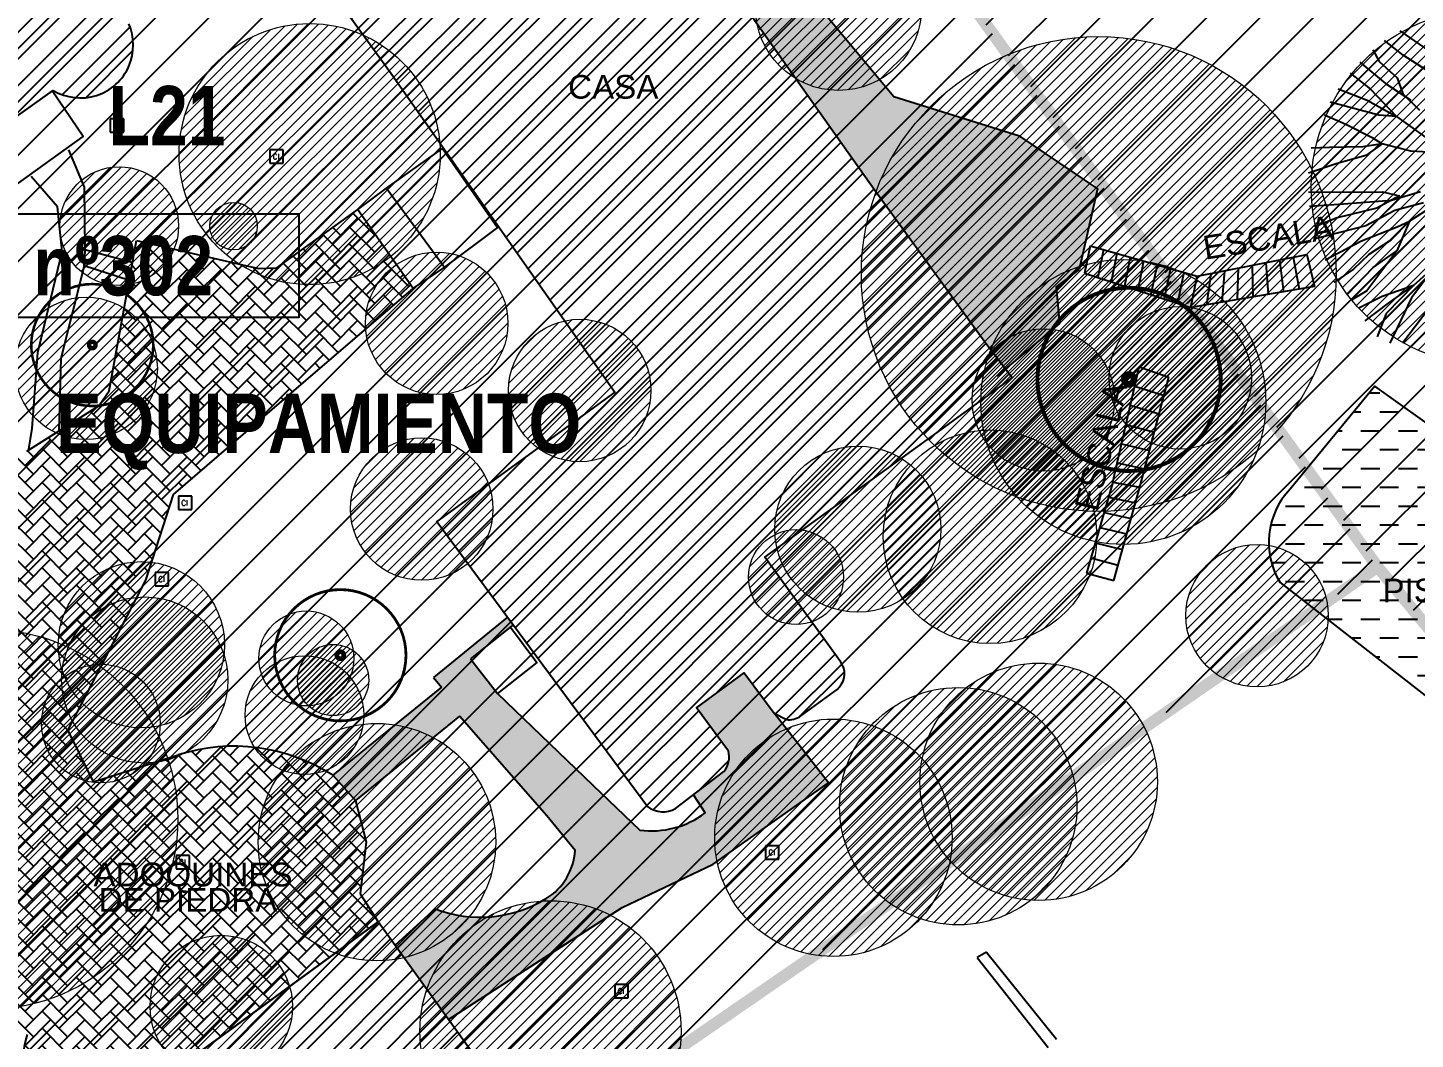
# Model space of a CAD drawing. Extents: x 352140 to 354978, y 6304672 to 6307963.
# Drawn here: x 352300.6 to 352359, y 6305903.8 to 6305946.4 of the extents above; entities that cross this region are included whole.
import ezdxf

# ---------------------------------------------------------------- set-up
doc = ezdxf.new("R2010")
doc.units = 0
doc.linetypes.add('CONTINUOS', pattern=[0])
doc.linetypes.add('DASHDOT', pattern=[1, 0.5, -0.25, 0, -0.25])
doc.layers.get('0').update_dxf_attribs({"linetype": 'CONTINUOUS'})
for name, color, linetype in [('02_Geo ext_Acotamiento', 7, 'CONTINUOUS'), ('03_Pav ext_HCV', 34, 'CONTINUOUS'), ('03_Pav ext_Vereda HC', 42, 'CONTINUOUS'), ('03_S2_Pav ext_Borde vereda', 7, 'CONTINUOUS'), ('1-ADODRETO', 8, 'CONTINUOUS'), ('1-CASA', 2, 'CONTINUOUS'), ('1-ESCALA', 252, 'CONTINUOUS'), ('1-MURO', 7, 'CONTINUOUS'), ('1-PISCINA', 252, 'CONTINUOUS'), ('1-RADIER', 251, 'CONTINUOUS'), ('1-TEXTOS', 7, 'CONTINUOUS'), ('2-ACHURADO EDIFICACION', 252, 'CONTINUOUS'), ('2-ACHURADO RADIER', 9, 'CONTINUOUS'), ('Paisajismo', 253, 'CONTINUOUS'), ('Z-CR', 253, 'CONTINUOUS')]:
    doc.layers.add(name, color=color, linetype=linetype)
doc.layers.add('0_ASD_LINEA OFICIAL', color=253, linetype='DASHDOT', lineweight=20)
doc.layers.add('0_ASD_TOPOGRAFIA_ELEMENTOS', color=7, linetype='CONTINUOS', lineweight=5, true_color=0xbdbdbd)
doc.styles.add('A', font='arial.ttf', dxfattribs={"height": 2})
doc.styles.add('NEW TURNER_TITULOS', font='techb___.ttf')
doc.styles.add('ROMANS', font='romans.shx', dxfattribs={"width": 0.75})
doc.dimstyles.new('Principal', dxfattribs={"dimscale": 0, "dimtxt": 2, "dimasz": 2, "dimexe": 1, "dimexo": 1, "dimtad": 1, "dimrnd": 0.05, "dimzin": 1, "dimtxsty": 'ROMANS', "dimcen": 2.5, "dimclrt": 2, "dimaunit": 2, "dimadec": 0, "dimazin": 0, "dimtfac": 1, "dimtmove": 0, "dimatfit": 3, "dimfxl": 1, "dimfxlon": 1, "dimarcsym": 0})
pattern_1 = [(45, (0, 0), (-0.561266007566822, 0.5612660075668221), [])]
pattern_2 = [(0, (0, 0), (0.15875, 0.3175), [0, -0.3175])]

# ---------------------------------------------------------------- blocks, each defined once
blk = doc.blocks.new('CR')
at = {"layer": 'Z-CR', "color": 9, "true_color": 0xbdbdbd}
for p, q in [((-1.125, 1.125), (-1.125, -1.125)), ((1.125, 1.125), (-1.125, 1.125)), ((1.125, -1.125), (1.125, 1.125)), ((-1.125, -1.125), (1.125, -1.125))]:
    blk.add_line(p, q, dxfattribs=at)
at = {"layer": 'Z-CR', "color": 9, "true_color": 0xbdbdbd, "style": 'ROMANS'}
blk.add_text('CI', height=0.9, dxfattribs=at).set_placement((-0.6514367137569934, -0.4521266222000122))
blk = doc.blocks.new('*D1275')
at = {"layer": '02_Geo ext_Acotamiento', "color": 0, "lineweight": -2, "transparency": 16777216}
blk.add_line((352265.4146312114, 6305940.601474353), (352259.5027200941, 6305939.299539646), dxfattribs=at)
at = {"layer": '02_Geo ext_Acotamiento', "color": 0, "transparency": 16777216}
blk.add_solid([(352259.466875284, 6305939.462306128), (352259.5385649044, 6305939.136773165), (352258.5261212075, 6305939.084470786)], dxfattribs=at)
at = {"layer": '02_Geo ext_Acotamiento', "color": 2, "transparency": 16777216, "insert": (352262.7517488985, 6305940.944537443), "char_height": 1, "attachment_point": 5, "rotation": 12.419567213945234, "style": 'ROMANS'}
blk.add_mtext('R137,50', dxfattribs=at)
blk = doc.blocks.new('A$C27410629')
at = {"true_color": 0x136734, "transparency": 33554559}
h = blk.add_hatch(dxfattribs=at)
h.set_pattern_fill('ANSI31', color=116, scale=0.5)
h.set_pattern_definition([(45, (-8759.562515186517, -519.1035735587502), (-1.122532015133644, 1.122532015133644), [])])
h.paths.add_polyline_path([(137.5068959888558, 1252.464406617455, 0.1176268807227723), (109.8147584422568, 1254.193915082657, 0.06692451075002814), (94.44469839795602, 1249.334472017372, 0.3153492887079504), (64.30173641118381, 1196.270282113329, 0.02268268711599586), (65.7292635223912, 1185.310127003227), (112.3603922077091, 1218.953454515778), (153.4782689701005, 1161.962272479494), (172.1053089193083, 1139.480769404351), (187.9579650288579, 1141.807885415954), (193.565073162812, 1120.465553675225), (224.197974734232, 1050.129297271156), (250.6203797236194, 989.4787086543838), (268.1526288855184, 972.7353945672494, 7.254700715645028e-06), (291.4898137452492, 983.2987389690225), (238.1945199318034, 1105.633967029937), (205.2934048173047, 1181.112163638985), (177.0531538182076, 1197.651557407602)])
at = {"true_color": 0xf8d731, "transparency": 33554559}
h = blk.add_hatch(dxfattribs=at)
h.set_pattern_fill('ANSI31', color=40, scale=0.5)
h.set_pattern_definition([(45, (-8562.389606185756, -452.7772535526492), (-1.122532015133644, 1.122532015133644), [])])
h.paths.add_polyline_path([(112.3603922079938, 1218.953454516186), (65.72926352267586, 1185.310127003635, 0.04113116297929446), (70.93430501728926, 1165.446933868518, 0.01403462391349817), (80.53034666708209, 1140.452970316796), (85.58360470618118, 1125.976145258928), (117.4026874122528, 1137.08554251631), (153.4782689703861, 1161.962272479902)], flags=17)
blk.add_lwpolyline([(95.58385853206119, 1176.832734211746), (108.0412517107338, 1176.832734211746), (108.0412517107338, 1172.472428230731), (95.58385853206119, 1172.472428230731)], close=True)
at = {"layer": '0_ASD_LINEA OFICIAL', "ltscale": 8, "const_width": 0.5}
blk.add_lwpolyline([(250.6203797236194, 989.4787086543838), (268.1526288854875, 972.7353945673531, 7.254700715664111e-06), (291.4898137452146, 983.2987389692971), (291.4898137452146, 983.2987389692971), (238.1945199318034, 1105.633967029937), (205.2934048173047, 1181.112163638985), (177.0531538182076, 1197.651557407602), (137.6146324061954, 1252.315079214)], format="xyb", dxfattribs=at)
for points in [[(85.58360530758229, 1125.976145468789), (117.4026874119463, 1137.085542516089), (153.4782689700787, 1161.962272479681), (153.4782689700787, 1161.962272479681), (112.3603922076873, 1218.953454515965), (65.72926351752159, 1185.310126999917)], [(65.72926352235241, 1185.310127003199), (112.3603922077091, 1218.953454515778), (153.4782689701005, 1161.962272479494), (172.1053089193083, 1139.480769404351), (187.9579650288579, 1141.807885415954), (193.565073162812, 1120.465553675225), (224.197974734232, 1050.129297271156), (250.6203797236194, 989.4787086543838)], [(160.9876143796937, 1025.359743172903), (224.1959328140074, 1050.133984341224), (193.565073162812, 1120.465553675225), (187.9579650288579, 1141.807885415954), (172.1053089193083, 1139.480769404351), (153.4782689701005, 1161.962272479494), (117.4026874119681, 1137.085542515902), (85.5836153089768, 1125.976116823203)]]:
    blk.add_lwpolyline(points, dxfattribs=at)
at = {"char_height": 2.5, "attachment_point": 1, "style": 'NEW TURNER_TITULOS'}
for s, insert in [('L21', (100.0301896397091, 1182.221027935531, 341.25)), ('nº302', (96.86265564344694, 1175.902015656962)), ('\\pxqc;EQUIPAMIENTO', (98.39256381112682, 1169.258687505584))]:
    blk.add_mtext_dynamic_manual_height_columns(s, width=20.98523473371461, gutter_width=12.5, heights=[0], dxfattribs=dict(at, insert=insert))
blk = doc.blocks.new('1.0 - LO RECABARREN LOTEO PARQUE - VEGETACION EXISTENTE ETAPA MUNICIPAL__2024')
at = {"layer": 'Paisajismo'}
for p, q in [((352358.3849153377, 6305946.254400167), (352359.5953278099, 6305945.41457629)), ((352358.517451236, 6305945.22765171), (352357.7379249872, 6305945.843243498)), ((352357.2384966622, 6305945.457063552), (352357.5119990839, 6305944.971683378)), ((352357.5119990839, 6305944.971683378), (352358.271061102, 6305944.28223066)), ((352359.702548625, 6305944.478951952), (352358.517451236, 6305945.22765171)), ((352356.286397368, 6305944.470819449), (352357.1459178987, 6305943.800898814)), ((352356.6949092076, 6305944.935216949), (352357.7682828737, 6305944.043361428)), ((352355.7807041412, 6305943.814352248), (352356.9986755661, 6305943.341794288)), ((352357.1459178987, 6305943.800898814), (352358.2401153237, 6305942.643233828)), ((352357.7682828737, 6305944.043361428), (352358.8450828062, 6305943.333022055)), ((352358.271061102, 6305944.28223066), (352358.4995103824, 6305943.602796402)), ((352357.4886300604, 6305942.704941045), (352355.4476467479, 6305943.255982106)), ((352356.9986755661, 6305943.341794288), (352358.2401153237, 6305942.643233828)), ((352358.4995103824, 6305943.602796402), (352359.2103317744, 6305942.914250483)), ((352355.1993142341, 6305942.711849149), (352356.1006459089, 6305942.331668825)), ((352358.2401153237, 6305942.643233828), (352357.4886300604, 6305942.704941045)), ((352358.2401153237, 6305942.643233828), (352359.7637058822, 6305941.553560415)), ((352356.1006459089, 6305942.331668825), (352357.2165152336, 6305941.765856991)), ((352357.639417926, 6305941.497222518), (352356.816642507, 6305941.368089659)), ((352357.639417926, 6305941.497222518), (352356.947829452, 6305941.008289033)), ((352357.2165152336, 6305941.765856991), (352357.639417926, 6305941.497222518)), ((352358.8399040052, 6305941.185216961), (352357.639417926, 6305941.497222518)), ((352355.4168340733, 6305941.346294117), (352354.644119553, 6305941.312662482)), ((352356.816642507, 6305941.368089659), (352355.4168340733, 6305941.346294117)), ((352356.947829452, 6305941.008289033), (352355.7421688952, 6305940.667891342)), ((352360.4308431866, 6305941.106957361), (352358.8399040052, 6305941.185216961)), ((352355.7421688952, 6305940.667891342), (352354.5351374431, 6305940.254886262)), ((352354.5388252611, 6305939.460260662), (352357.6455898493, 6305939.469833345)), ((352355.9993295547, 6305938.972368795), (352358.0289623113, 6305939.126940291)), ((352358.369396956, 6305939.310902663), (352357.4146016516, 6305938.784186227)), ((352357.6455898493, 6305939.469833345), (352358.369396956, 6305939.310902663)), ((352358.0289623113, 6305939.126940291), (352359.2421908323, 6305939.489819098)), ((352354.5762154802, 6305938.873918337), (352355.9993295547, 6305938.972368795)), ((352357.4146016516, 6305938.784186227), (352355.7353138253, 6305938.380098458)), ((352358.165481326, 6305938.690355804), (352356.9467918345, 6305938.038244861)), ((352359.3777996345, 6305939.005026575), (352358.165481326, 6305938.690355804)), ((352359.7609713409, 6305938.853124314), (352358.784383632, 6305938.244663469)), ((352355.7353138253, 6305938.380098458), (352354.7832593589, 6305937.998595476)), ((352356.9467918345, 6305938.038244861), (352354.8134022101, 6305937.499850725)), ((352356.7709880419, 6305937.416321463), (352358.2720658718, 6305938.00535618)), ((352358.784383632, 6305938.244663469), (352357.9971063969, 6305937.439739443)), ((352358.784383632, 6305938.244663469), (352358.2528735602, 6305936.988864115)), ((352358.2720658718, 6305938.00535618), (352358.784383632, 6305938.244663469)), ((352355.2294699631, 6305936.610153819), (352356.7709880419, 6305937.416321463)), ((352357.9971063969, 6305937.439739443), (352357.0687536857, 6305936.830367873)), ((352357.0687536857, 6305936.830367873), (352356.4298276188, 6305936.215531666)), ((352358.2528735602, 6305936.988864115), (352356.9855250202, 6305935.305929996)), ((352357.2583243615, 6305936.281317427), (352358.2528735602, 6305936.988864115)), ((352356.4298276188, 6305936.215531666), (352355.5988606682, 6305935.652546584)), ((352356.18358008, 6305935.175806925), (352357.2583243615, 6305936.281317427)), ((352359.9075037318, 6305936.39098396), (352358.8681127583, 6305935.012141545)), ((352358.9746001864, 6305935.540584272), (352359.9075037318, 6305936.39098396)), ((352356.9855250202, 6305935.305929996), (352356.3604182812, 6305934.91825394)), ((352356.6448694234, 6305934.586037195), (352357.6353069145, 6305935.075764372)), ((352357.6353069145, 6305935.075764372), (352358.9746001864, 6305935.540584272)), ((352358.9746001864, 6305935.540584272), (352357.8032353333, 6305934.346269033)), ((352357.8988064444, 6305934.789328909), (352358.9746001864, 6305935.540584272)), ((352356.9194882501, 6305934.036251993), (352357.8988064444, 6305934.789328909)), ((352358.8681127583, 6305935.012141545), (352357.9634260777, 6305933.100306513)), ((352358.5071646869, 6305933.134542916), (352359.8801986513, 6305934.94481123)), ((352357.8032353333, 6305934.346269033), (352357.4214540335, 6305933.372939281))]:
    blk.add_line(p, q, dxfattribs=at)
at = {"layer": 'Paisajismo', "ltscale": 0.5}
for points, const_width, elevation in [([(352303.3091504553, 6305935.589788103, 1), (352303.3091504553, 6305930.451886404, 0.9999999999999999)], 0.1086729469781408, -12.05999999999995), ([(352350.8290788697, 6305931.787567149, 1), (352343.1216908179, 6305931.359895927, 0.9999999999999999)], 0.1632715222273798, -691.81), ([(352313.7563848452, 6305922.718393502, -1), (352313.7563848452, 6305917.189069577, -0.9999999999999999)], 0.1169520089765408, -12.05999999999995)]:
    blk.add_lwpolyline(points, format="xyb", close=True, dxfattribs=dict(at, const_width=const_width, elevation=elevation))
at = {"layer": 'Paisajismo'}
for points, const_width, elevation in [([(352303.171407495, 6305933.020837254, 1), (352303.4468934156, 6305933.020837254, 1)], 0.183657280393058, -12.05999999999995), ([(352346.9639193267, 6305931.780360335, 1), (352346.986850361, 6305931.367102741, 1)], 0.275928872564272, -691.81), ([(352313.9046215166, 6305919.95373154, -1), (352313.6081481738, 6305919.95373154, -1)], 0.1976488951703539, -12.05999999999995)]:
    blk.add_lwpolyline(points, format="xyb", close=True, dxfattribs=dict(at, const_width=const_width, elevation=elevation))

msp = doc.modelspace()

# ---------------------------------------------------------------- hatches: boundary and pattern name
at = {"layer": '03_Pav ext_HCV'}
h = msp.add_hatch(dxfattribs=at)
h.set_pattern_fill('SWAMP', color=256, scale=0.025, angle=-5.87842838446813e-10, style=0)
h.set_pattern_definition([(359.9999999994121, (0, 0), (0.3175000000056422, 0.5499261309017425), [0.079375, -0.555625]), (90, (0.0396875, -4.071855352894005e-13), (-0.3174999999943578, 0.5499261309082575), [0.0396875, -1.06016476181]), (90, (0.049609375, -5.089819191117507e-13), (-0.3174999999943578, 0.5499261309082575), [0.03175, -1.06810226181]), (90, (0.029765625, -3.053891514670504e-13), (-0.3174999999943578, 0.5499261309082575), [0.03175, -1.06810226181]), (59.99999999941215, (0.05953125000000001, -6.107783029341008e-13), (-0.3174999995629745, 0.5499261311573168), [0.0254, -0.6096]), (119.9999999994121, (0.01984375, -2.035927676447003e-13), (-0.6349999995686166, 2.555744082988348e-10), [0.0254, -0.6095999999999999])])
edge = h.paths.add_edge_path()
edge.add_arc((352255.6514188262, 6305960.768561013), 0.599999999815614, 191.9514691496421, 355.64546403772914, ccw=False)
edge.add_arc((352299.0099265395, 6305969.946318371), 44.91919923955465, 191.6658296358077, 191.9514692419105, ccw=False)
edge.add_line((352255.0185973321, 6305960.863509616), (352248.081969223, 6305960.934174656))
edge.add_arc((352299.0099402692, 6305969.946321257), 51.71921326964939, 188.0125546043461, 190.0350986097179, ccw=False)
edge.add_line((352247.7956332604, 6305962.737175757), (352247.5933790787, 6305962.739245436))
edge.add_arc((352299.0099400224, 6305969.946321218), 51.91921301986801, 187.9791811746272, 192.0602721956314)
edge.add_arc((352199.3402524834, 6305948.651266193), 50.00000000039631, 5.603786495054521, 12.060272197908205, ccw=False)
edge.add_arc((352392.3306048812, 6305968.564464315), 144.0158244128988, 185.9908039763554, 195.0562448022858)
edge.add_arc((352250.3616441584, 6305930.374585824), 2.999999999990829, -16.830452786371893, 15.056244805261883, ccw=False)
edge.add_line((352253.2331413829, 6305929.505964106), (352252.1730538667, 6305926.001517582))
edge.add_arc((352255.0445510914, 6305925.132895864), 3.000000000078503, 163.1695472165251, 198.1695471278938)
edge.add_line((352252.1941373186, 6305924.197405979), (352253.6743436066, 6305919.687255245))
edge.add_arc((352724.8274718164, 6306085.563654833), 499.5000001621212, 199.395368407941, 202.5348664857197)
edge.add_line((352263.4660523044, 6305894.132490316), (352270.4835561002, 6305874.028396281))
edge.add_line((352270.4835561002, 6305874.028396281), (352273.2707851611, 6305865.934655451))
edge.add_arc((352276.1073052185, 6305866.911463493), 2.999999997625722, 199.0020922092213, 234.0030550664058)
edge.add_line((352274.3440788782, 6305864.484318491), (352276.8060087542, 6305862.695759085))
edge.add_arc((352275.0427147998, 6305860.268663202), 2.999999998861598, 17.976358873421987, 54.00145895205287, ccw=False)
edge.add_arc((351377.62995625, 6305569.090905882), 946.4692075335428, 17.705959740508376, 17.976358882171894, ccw=False)
edge.add_arc((357281.0140933145, 6307189.909914849), 5176.320896709785, 194.9225132431592, 195.0618194246107)
edge.add_arc((351852.5182094521, 6305745.765267482), 441.2561193208333, 9.340975593544385, 12.967921437104394, ccw=False)
edge.add_line((352287.9232248081, 6305817.385344562), (352288.2932955506, 6305814.23131831))
edge.add_line((352288.2932955505, 6305814.23131831), (352288.556189446, 6305811.159070406))
edge.add_line((352288.556189446, 6305811.159070406), (352288.6828133637, 6305808.103275038))
edge.add_line((352288.6828133636, 6305808.103275038), (352288.6807285153, 6305805.12398981))
edge.add_line((352288.6807285153, 6305805.12398981), (352288.6092793708, 6305802.155500177))
edge.add_line((352288.6092793709, 6305802.155500177), (352288.5385588186, 6305799.226877157))
edge.add_line((352288.5385588185, 6305799.226877157), (352288.5361089172, 6305796.285459767))
edge.add_line((352288.5361089172, 6305796.285459767), (352288.6606066756, 6305793.322802561))
edge.add_line((352288.6606066757, 6305793.322802561), (352288.9776214956, 6305790.356590182))
edge.add_line((352288.9776214956, 6305790.356590182), (352289.2667194252, 6305787.391679982))
edge.add_arc((351857.8604374729, 6305746.823325542), 433.3095561949214, 3.2255215721556283, 5.372151809320712, ccw=False)
edge.add_line((352290.4835447785, 6305771.204025184), (352291.5073636008, 6305753.03225037))
edge.add_line((352291.5073636008, 6305753.03225037), (352291.7070469219, 6305753.04350076))
edge.add_line((352291.7070469219, 6305753.04350076), (352291.6057934174, 6305754.84065065))
edge.add_line((352291.6057934174, 6305754.84065065), (352297.8958611807, 6305755.195040347))
edge.add_line((352297.8958611807, 6305755.195040347), (352296.9732527153, 6305771.569662839))
edge.add_arc((351858.011277849, 6305746.838039265), 439.658126938678, 3.224701051998732, 6.060573711160266)
edge.add_arc((352297.2009027639, 6305793.468227534), 1.999999999945699, 6.0606032980845725, 186.0606032980846, ccw=False)
edge.add_arc((351858.0066100705, 6305746.837588159), 443.6628162556967, 3.2174491819467903, 6.060568264745598, ccw=False)
edge.add_line((352300.970088474, 6305771.738418037), (352301.889529958, 6305755.420048267))
edge.add_line((352301.889529958, 6305755.420048267), (352309.1779688022, 6305755.830687346))
edge.add_line((352309.1779688022, 6305755.830687346), (352309.2792270561, 6305754.033537723))
edge.add_line((352309.2792270561, 6305754.033537723), (352309.4789103771, 6305754.044788113))
edge.add_line((352309.4789103771, 6305754.044788113), (352308.4582130164, 6305772.160307639))
edge.add_arc((351858.026905306, 6305746.839206588), 451.1424621161254, 3.217509190957019, 7.539579774229185)
edge.add_line((352305.2689961692, 6305806.03408208), (352304.7455512949, 6305808.988031756))
edge.add_line((352304.7455512949, 6305808.988031756), (352304.1808837735, 6305811.933175369))
edge.add_line((352304.1808837735, 6305811.933175369), (352303.5401878046, 6305814.857373458))
edge.add_line((352303.5401878046, 6305814.857373458), (352302.8274122161, 6305817.755858347))
edge.add_line((352302.8274122161, 6305817.755858347), (352302.075551627, 6305820.640550791))
edge.add_line((352302.075551627, 6305820.640550791), (352301.3220615624, 6305823.531676728))
edge.add_line((352301.3220615624, 6305823.531676728), (352300.6043908857, 6305826.44999525))
edge.add_line((352300.6043908857, 6305826.44999525), (352299.9559355062, 6305829.407400539))
edge.add_line((352299.9559355062, 6305829.407400539), (352299.3837902197, 6305832.388950938))
edge.add_line((352299.3837902198, 6305832.388950938), (352298.8768079829, 6305835.332522813))
edge.add_arc((351856.2238069345, 6305746.557349243), 451.4672864997702, 11.3403685631499, 13.00836214571421)
edge.add_arc((357281.0141064764, 6307189.90991859), 5162.32091039141, 194.9999834352568, 195.0646242227706, ccw=False)
edge.add_arc((357281.0140933443, 6307189.909914741), 5162.320896710597, 194.9187546239438, 194.9999834317184, ccw=False)
edge.add_arc((351377.6299613106, 6305569.090907512), 960.4692022168862, 17.68558151632977, 18.02844618382028)
edge.add_line((352290.9429864215, 6305866.345691443), (352286.5571026578, 6305879.564286219))
edge.add_line((352286.5571026577, 6305879.564286219), (352285.089030816, 6305883.770091476))
edge.add_arc((352287.921436428, 6305884.758766574), 3.00000000000159, 164.2426501821883, 199.2419723032852, ccw=False)
edge.add_line((352285.0341752024, 6305885.573458304), (352285.9408526945, 6305888.786570912))
edge.add_arc((352283.0535914148, 6305889.60126246), 3.000000002455213, 344.2426538189762, 379.2411689964759)
edge.add_line((352285.8860108904, 6305890.589897847), (352282.1573449449, 6305901.27196557))
edge.add_arc((352724.8274525011, 6306085.563652018), 479.4999998099783, 199.395368406686, 202.6028577441358, ccw=False)
edge.add_arc((352393.2912200603, 6305968.810549641), 128.006675327017, 193.016727209686, 199.3823276590643, ccw=False)
edge.add_line((352268.5737594662, 6305939.97890121), (352268.0511918454, 6305942.428266004))
edge.add_arc((352265.117222249, 6305941.802308811), 2.999999999947059, 12.04339099301802, 47.04339098477581)
edge.add_line((352267.161555146, 6305943.99791875), (352264.8998369973, 6305946.103817322))
edge.add_arc((352266.9387829881, 6305948.304430703), 3.000000000202452, 189.0152663069359, 227.1838055316551, ccw=False)
edge.add_arc((352397.7490099663, 6305969.233422893), 135.4739126586583, 186.6172443952364, 189.0883468522246, ccw=False)
edge.add_arc((352283.0444826448, 6305955.925683667), 19.99999999932083, 179.0500227967767, 186.6144373405826, ccw=False)
edge.add_arc((352329.3286668209, 6305955.158210921), 66.29054675840784, 173.5738066357326, 179.0500227988331, ccw=False)
edge.add_line((352263.4546331051, 6305962.577663161), (352263.2536023675, 6305962.579711155))
edge.add_arc((352329.3286647912, 6305955.158211122), 66.49054471909311, 173.5914414723838, 175.1486086872951)
edge.add_line((352263.076328847, 6305960.781423635), (352256.2565885358, 6305960.850897912))
edge.add_arc((352287.8820255478, 6305959.080068656), 31.67497596615481, 176.7951366368892, 177.026829017293)
at = {"layer": '03_Pav ext_Vereda HC'}
h = msp.add_hatch(dxfattribs=at)
h.set_pattern_fill('DOTS', color=256, scale=0.2, style=0)
h.set_pattern_definition(pattern_2)
h.paths.add_polyline_path([(352533.7781987465, 6305988.647630177, 0.001234498587345054), (352535.675126165, 6305989.286498093), (352535.0273047538, 6305991.17866681, -0.001236873237655371), (352533.135689451, 6305990.541615871, -0.02053009870907239), (352503.8853697219, 6305981.940228953), (352503.2840382411, 6305984.518491437), (352499.4039184833, 6305983.544208242), (352499.9993888386, 6305980.991075858, -0.008887102906639828), (352487.1047705442, 6305978.156272031, -0.01455549524336389), (352464.6282001356, 6305974.170378275, -0.008990183444713605), (352459.9926205119, 6305973.570179023), (352460.1984365283, 6305971.58073849, 0.009019331760126793), (352464.9206284034, 6305972.191872346, 0.01455169346436648), (352487.5052945014, 6305976.196778146, 0.03211359260083807)])
h.paths.add_polyline_path([(352453.0159213872, 6305972.983824089, -0.006800505392013569), (352449.4833227422, 6305972.830716716, -0.009066641678675507), (352444.7696182578, 6305972.776126778), (352444.5771080579, 6305970.777466943, 0.01638310348206576), (352453.2219476647, 6305970.992351152)])
h.paths.add_polyline_path([(352389.6460369565, 6305991.879874823, -0.01753322086345317), (352376.9513572304, 6305998.31509122), (352352.1532079588, 6306011.99899601, 0.04440363374849853), (352342.0535807689, 6306016.089608755, 0.1133237876608219), (352314.4714570942, 6306018.047333277), (352314.9360717349, 6306016.097052595, -0.1572406347358349), (352351.2139975071, 6306010.232972499), (352375.9850852466, 6305996.564000573, 0.01750636999426037), (352388.7848668274, 6305990.074641938, -0.0115901603268221), (352405.9871731158, 6305981.141781882, 0.08676206377402094), (352437.5751283566, 6305971.093253941), (352437.7670282808, 6305973.085577833, -0.0864982168626583), (352406.9311932966, 6305982.905094895, 0.01159024218480682)])
h.paths.add_polyline_path([(352298.9308368328, 6306011.291528256, -0.04076991370934013), (352308.0869286793, 6306014.635858133), (352307.6251471448, 6306016.57596012, 0.04303443395370096), (352297.5531387314, 6306012.854879401, 0.2722251189562815), (352266.1428912832, 6305966.550484804), (352264.4334961653, 6305966.567898809, 0.01531595787327513), (352263.8567137016, 6305962.573567073), (352266.0299973136, 6305962.551427328, 0.02154698335859366), (352266.2729303729, 6305957.80291892, 0.06328346041658212), (352273.0108519612, 6305926.495241333, 0.007703608626722357), (352278.1261176605, 6305912.650623268), (352279.9891282905, 6305913.378097652, -0.007677046379327455), (352274.9122720578, 6305927.117035691, -0.06339052285138146), (352268.2648698924, 6305957.982510693, -0.3183358391945924)])
h = msp.add_hatch(dxfattribs=at)
h.set_pattern_fill('DOTS', color=256, scale=0.2)
h.set_pattern_definition(pattern_2)
h.paths.add_polyline_path([(352308.8709641562, 6305801.474383838), (352306.8887746775, 6305801.206663442, -0.002312392251556453), (352307.3724514893, 6305797.052479996, -0.001501694242949042), (352307.6659697033, 6305794.352379392), (352309.6563880978, 6305794.548428529, 0.001509508916771299), (352309.360080003, 6305797.274590085, 0.002327494198401362)])
h.paths.add_polyline_path([(352289.5467381984, 6305887.6883738), (352284.4934801523, 6305902.165198877, -0.002235854084810781), (352282.8709058415, 6305906.110564322), (352281.0077352589, 6305905.383027479, 0.002219114618251176), (352282.6245770475, 6305901.450597731), (352287.6654299748, 6305887.009311456, -0.02801163819968891), (352295.1889280496, 6305862.773642969), (352295.5420393753, 6305861.293894651), (352297.4771473549, 6305861.801156754), (352297.1318183495, 6305863.24829248, 0.02800020001931309)])
h.paths.add_polyline_path([(352300.4605238149, 6305849.299019394), (352299.1023297425, 6305854.990667459), (352297.1672217632, 6305854.483405355), (352298.5135927869, 6305848.841302959, -0.02288744813647289), (352305.9932355928, 6305808.149702447), (352307.9753026139, 6305808.416958992, 0.02289333085315938)])
h.paths.add_polyline_path([(352310.3380922634, 6305787.581625375), (352308.3476541904, 6305787.38557384, -0.008378830987155333), (352309.4534412991, 6305772.272809466), (352310.4772600282, 6305754.101036287), (352309.8799348922, 6305754.067382297), (352310.1032369318, 6305750.073619771), (352310.7022868952, 6305750.107370939), (352312.1182583502, 6305724.975273479), (352314.1054017508, 6305725.087231438), (352312.6901566711, 6305750.378627263), (352311.4502745105, 6305772.38531336, 0.008388061891574808)])
at = {"layer": '0_ASD_TOPOGRAFIA_ELEMENTOS'}
h = msp.add_hatch(dxfattribs=at)
h.set_pattern_fill('ANSI31', color=256, scale=0.1)
h.set_pattern_definition([(45, (346031.9648644637, 6304207.494621552), (-0.2245064030267289, 0.2245064030267289), [])])
edge = h.paths.add_edge_path()
edge.add_arc((352334.7390818046, 6305947.246797865), 3.5, 0, 360)
h = msp.add_hatch(dxfattribs=at)
h.set_pattern_fill('ANSI31', color=256, scale=0.1)
h.set_pattern_definition([(45, (346059.3736285089, 6304199.927766613), (-0.2245064030267289, 0.2245064030267289), [])])
edge = h.paths.add_edge_path()
edge.add_arc((352362.1478458498, 6305939.679942926), 7.5, 0, 360)
h = msp.add_hatch(dxfattribs=at)
h.set_pattern_fill('ANSI31', color=256, scale=0.1)
h.set_pattern_definition([(45, (346009.6901907995, 6304201.312340338), (-0.2245064030267289, 0.2245064030267289), [])])
edge = h.paths.add_edge_path()
edge.add_arc((352312.4644081404, 6305941.064516651), 5.5, 0, 360)
h = msp.add_hatch(dxfattribs=at)
h.set_pattern_fill('ANSI31', color=256, scale=0.1)
h.set_pattern_definition([(45, (346042.9249444607, 6304196.259608269), (-0.2245064030267289, 0.2245064030267289), [])])
edge = h.paths.add_edge_path()
edge.add_arc((352345.6991618016, 6305936.011784582), 10, 0, 360)
h = msp.add_hatch(dxfattribs=at)
h.set_pattern_fill('ANSI31', color=256, scale=0.1)
h.set_pattern_definition([(45, (346001.6710281979, 6304198.279024034), (-0.2245064030267289, 0.2245064030267289), [])])
edge = h.paths.add_edge_path()
edge.add_arc((352304.4452455387, 6305938.031200347), 2.5, 0, 360)
h = msp.add_hatch(dxfattribs=at)
h.set_pattern_fill('ANSI31', color=256, scale=0.1)
h.set_pattern_definition([(45, (346006.4866469731, 6304198.278950613), (-0.2245064030267289, 0.2245064030267289), [])])
edge = h.paths.add_edge_path()
edge.add_arc((352309.2608643139, 6305938.031126927), 1, 0, 360)
h = msp.add_hatch(dxfattribs=at)
h.set_pattern_fill('ANSI31', color=256, scale=0.1)
h.set_pattern_definition([(45, (346015.0396112875, 6304194.182938366), (-0.2245064030267289, 0.2245064030267289), [])])
edge = h.paths.add_edge_path()
edge.add_arc((352317.8138286284, 6305933.93511468), 3, 0, 360)
h = msp.add_hatch(dxfattribs=at)
h.set_pattern_fill('ANSI31', color=256, scale=0.1)
h.set_pattern_definition([(45, (346043.9591982283, 6304190.8681678), (-0.2245064030267289, 0.2245064030267289), [])])
edge = h.paths.add_edge_path()
edge.add_arc((352346.7334155692, 6305930.620344114), 6, 0, 360)
h = msp.add_hatch(dxfattribs=at)
h.set_pattern_fill('ANSI31', color=256, scale=0.1)
h.set_pattern_definition([(45, (346000.2753281085, 6304192.285665611), (-0.2245064030267289, 0.2245064030267289), [])])
edge = h.paths.add_edge_path()
edge.add_arc((352303.0495454494, 6305932.037841924), 3, 0, 360)
h = msp.add_hatch(dxfattribs=at)
h.set_pattern_fill('ANSI31', color=256, scale=0.1)
h.set_pattern_definition([(45, (346046.3564156064, 6304191.887608269), (-0.2245064030267289, 0.2245064030267289), [])])
edge = h.paths.add_edge_path()
edge.add_arc((352349.1306329473, 6305931.639784583), 3, 0, 360)
h = msp.add_hatch(dxfattribs=at)
h.set_pattern_fill('ANSI31', color=256, scale=0.1)
h.set_pattern_definition([(45, (346021.0658534026, 6304191.354173043), (-0.2245064030267289, 0.2245064030267289), [])])
edge = h.paths.add_edge_path()
edge.add_arc((352323.8400707435, 6305931.106349356), 3, 0, 360)
h = msp.add_hatch(dxfattribs=at)
h.set_pattern_fill('ANSI31', color=256, scale=0.1)
h.set_pattern_definition([(45, (346040.5946514117, 6304190.955517844), (-0.2245064030267289, 0.2245064030267289), [])])
edge = h.paths.add_edge_path()
edge.add_arc((352343.3688687526, 6305930.707694158), 3, 0, 360)
h = msp.add_hatch(dxfattribs=at)
h.set_pattern_fill('ANSI31', color=256, scale=0.1)
h.set_pattern_definition([(45, (346038.3447826592, 6304185.193823687), (-0.2245064030267289, 0.2245064030267289), [])])
edge = h.paths.add_edge_path()
edge.add_arc((352341.1190000001, 6305924.946), 4.5, 0, 360)
h = msp.add_hatch(dxfattribs=at)
h.set_pattern_fill('ANSI31', color=256, scale=0.1)
h.set_pattern_definition([(45, (346014.4117596435, 6304186.357725322), (-0.2245064030267289, 0.2245064030267289), [])])
edge = h.paths.add_edge_path()
edge.add_arc((352317.1859769844, 6305926.109901636), 3, 0, 360)
h = msp.add_hatch(dxfattribs=at)
h.set_pattern_fill('ANSI31', color=256, scale=0.1)
h.set_pattern_definition([(45, (346032.7784374916, 6304185.513991859), (-0.2245064030267289, 0.2245064030267289), [])])
edge = h.paths.add_edge_path()
edge.add_arc((352335.5526548324, 6305925.266168172), 3.5, 0, 360)
h = msp.add_hatch(dxfattribs=at)
h.set_pattern_fill('ANSI31', color=256, scale=0.1)
h.set_pattern_definition([(45, (346030.1742924819, 6304183.493654974), (-0.2245064030267289, 0.2245064030267289), [])])
edge = h.paths.add_edge_path()
edge.add_arc((352332.9485098228, 6305923.245831287), 2, 0, 360)
h = msp.add_hatch(dxfattribs=at)
h.set_pattern_fill('ANSI31', color=256, scale=0.1)
h.set_pattern_definition([(45, (346049.5923467526, 6304181.868784717), (-0.2245064030267289, 0.2245064030267289), [])])
edge = h.paths.add_edge_path()
edge.add_arc((352352.3665640934, 6305921.620961031), 3, 0, 360)
h = msp.add_hatch(dxfattribs=at)
h.set_pattern_fill('ANSI31', color=256, scale=0.1)
h.set_pattern_definition([(45, (346002.6021025105, 6304180.644352741), (-0.2245064030267289, 0.2245064030267289), [])])
edge = h.paths.add_edge_path()
edge.add_arc((352305.3763198514, 6305920.396529054), 3.5, 0, 360)
h = msp.add_hatch(dxfattribs=at)
h.set_pattern_fill('ANSI31', color=256, scale=0.1)
h.set_pattern_definition([(45, (346002.7442110451, 6304179.158814616), (-0.2245064030267289, 0.2245064030267289), [])])
edge = h.paths.add_edge_path()
edge.add_arc((352305.518428386, 6305918.910990929), 3.5, 0, 360)
h = msp.add_hatch(dxfattribs=at)
h.set_pattern_fill('ANSI31', color=256, scale=0.1)
h.set_pattern_definition([(45, (346009.5541062619, 6304180.065427944), (-0.2245064030267289, 0.2245064030267289), [])])
edge = h.paths.add_edge_path()
edge.add_arc((352312.3283236028, 6305919.817604258), 2, 0, 360)
h = msp.add_hatch(dxfattribs=at)
h.set_pattern_fill('ANSI31', color=256, scale=0.1)
h.set_pattern_definition([(45, (345996.1396874459, 6304173.288383969), (-0.2245064030267289, 0.2245064030267289), [])])
edge = h.paths.add_edge_path()
edge.add_arc((352298.9139047868, 6305913.040560283), 8, 0, 360)
h = msp.add_hatch(dxfattribs=at)
h.set_pattern_fill('ANSI31', color=256, scale=0.1)
h.set_pattern_definition([(45, (346010.6794155777, 6304179.156129504), (-0.2245064030267289, 0.2245064030267289), [])])
edge = h.paths.add_edge_path()
edge.add_arc((352313.4536329187, 6305918.908305817), 1.5, 0, 360)
h = msp.add_hatch(dxfattribs=at)
h.set_pattern_fill('ANSI31', color=256, scale=0.1)
h.set_pattern_definition([(45, (346009.4703037943, 6304177.680282954), (-0.2245064030267289, 0.2245064030267289), [])])
edge = h.paths.add_edge_path()
edge.add_arc((352312.2445211352, 6305917.432459268), 2.5, 0, 360)
h = msp.add_hatch(dxfattribs=at)
h.set_pattern_fill('ANSI31', color=256, scale=0.1)
h.set_pattern_definition([(45, (346000.896911239, 6304177.323739959), (-0.2245064030267289, 0.2245064030267289), [])])
edge = h.paths.add_edge_path()
edge.add_arc((352303.6711285799, 6305917.075916273), 2.5, 0, 360)
h = msp.add_hatch(dxfattribs=at)
h.set_pattern_fill('ANSI31', color=256, scale=0.1)
h.set_pattern_definition([(45, (346040.3938144634, 6304174.871005669), (-0.2245064030267289, 0.2245064030267289), [])])
edge = h.paths.add_edge_path()
edge.add_arc((352343.1680318043, 6305914.623181983), 5, 0, 360)
h = msp.add_hatch(dxfattribs=at)
h.set_pattern_fill('ANSI31', color=256, scale=0.1)
h.set_pattern_definition([(45, (346037.0060830383, 6304173.840342271), (-0.2245064030267289, 0.2245064030267289), [])])
edge = h.paths.add_edge_path()
edge.add_arc((352339.7803003793, 6305913.592518585), 5, 0, 360)
h = msp.add_hatch(dxfattribs=at)
h.set_pattern_fill('ANSI31', color=256, scale=0.1)
h.set_pattern_definition([(45, (346012.5251815986, 6304172.330617162), (-0.2245064030267289, 0.2245064030267289), [])])
edge = h.paths.add_edge_path()
edge.add_arc((352315.2993989395, 6305912.082793476), 5, 0, 360)
h = msp.add_hatch(dxfattribs=at)
h.set_pattern_fill('ANSI31', color=256, scale=0.1)
h.set_pattern_definition([(45, (346031.7493565265, 6304172.513351609), (-0.2245064030267289, 0.2245064030267289), [])])
edge = h.paths.add_edge_path()
edge.add_arc((352334.5235738673, 6305912.265527923), 5, 0, 360)
h = msp.add_hatch(dxfattribs=at)
h.set_pattern_fill('ANSI31', color=256, scale=0.1)
h.set_pattern_definition([(45, (346019.8367965574, 6304164.360329739), (-0.2245064030267289, 0.2245064030267289), [])])
edge = h.paths.add_edge_path()
edge.add_arc((352322.6110138983, 6305904.112506052), 5.5, 0, 360)
h = msp.add_hatch(dxfattribs=at)
h.set_pattern_fill('ANSI31', color=256, scale=0.1)
h.set_pattern_definition([(45, (346005.9674051054, 6304165.403353766), (-0.2245064030267289, 0.2245064030267289), [])])
edge = h.paths.add_edge_path()
edge.add_arc((352308.7416224463, 6305905.15553008), 3, 0, 360)
at = {"layer": '1-ADODRETO', "true_color": 0xbdbdbd}
h = msp.add_hatch(dxfattribs=at)
h.set_pattern_fill('AR-HBONE', color=9, scale=0.005)
h.set_pattern_definition([(45, (0, 0), (7.105427357601002e-17, 0.7184204896855323), [1.524, -0.508]), (135, (0.3592100000241771, 0.3592100003734231), (7.105427357601002e-17, 0.7184204896855323), [1.524, -0.508])])
edge = h.paths.add_edge_path()
edge.add_line((352287.7386494604, 6305899.225548803), (352288.8247866725, 6305896.117999401))
edge.add_line((352288.8247866725, 6305896.117999401), (352289.274, 6305895.499))
edge.add_line((352289.274, 6305895.499), (352290.243, 6305896.75))
edge.add_line((352290.243, 6305896.75), (352289.907, 6305897.204))
edge.add_line((352289.907, 6305897.204), (352295.281, 6305900.801))
edge.add_line((352295.281, 6305900.801), (352299.981, 6305904.015))
edge.add_line((352299.981, 6305904.015), (352300.5629999998, 6305903.982999999))
edge.add_arc((352310.1014870601, 6305901.506492138), 9.854736251451747, 165.4454712446303, 214.5826388796265)
edge.add_arc((352309.1752185145, 6305900.708884068), 8.640405891465786, 213.7143721976888, 279.6997631225861)
edge.add_line((352310.630999931, 6305892.191999988), (352315.229, 6305893.04))
edge.add_line((352315.229, 6305893.04), (352314.811, 6305895.261))
edge.add_line((352314.811, 6305895.261), (352310.06, 6305894.301))
edge.add_arc((352309.4962884884, 6305901.441406155), 7.162623173605964, 217.8335485870951, 274.5139504693819, ccw=False)
edge.add_arc((352308.6450466951, 6305900.787367735), 6.089151066169478, 169.7011613421384, 217.8859492655391, ccw=False)
edge.add_line((352302.6540000004, 6305901.876), (352304.6170000008, 6305900.889))
edge.add_line((352304.6170000008, 6305900.889), (352315.35, 6305908.722))
edge.add_line((352315.35, 6305908.722), (352314.599, 6305909.909))
edge.add_line((352314.599, 6305909.909), (352314.84, 6305912.092999999))
edge.add_line((352314.84, 6305912.092999999), (352314.399, 6305913.839))
edge.add_line((352314.399, 6305913.839), (352313.443, 6305914.895))
edge.add_arc((352309.2664488475, 6305908.391475517), 7.729127390628453, 57.29149972934051, 107.911529652556)
edge.add_line((352306.8893703938, 6305915.745991698), (352303.36, 6305914.616))
edge.add_line((352303.36, 6305914.616), (352302.274, 6305916.816000001))
edge.add_line((352302.274, 6305916.816000001), (352305.5479999998, 6305923.122))
edge.add_line((352305.5479999998, 6305923.122), (352306.7120000001, 6305926.731000001))
edge.add_line((352306.7120000001, 6305926.731000001), (352312.287, 6305931.529))
edge.add_line((352312.287, 6305931.529), (352316.83, 6305935.414))
edge.add_line((352316.83, 6305935.414), (352314.492, 6305938.726))
edge.add_line((352314.492, 6305938.726), (352311.078, 6305936.277000001))
edge.add_line((352311.078, 6305936.277000001), (352310.31, 6305936.241))
edge.add_line((352310.31, 6305936.241), (352305.177, 6305937.422999999))
edge.add_line((352305.177, 6305937.422999999), (352304.021, 6305931.088))
edge.add_line((352304.021, 6305931.088), (352303.586, 6305930.459))
edge.add_line((352303.586, 6305930.459), (352300.559, 6305928.546))
edge.add_line((352300.559, 6305928.546), (352296.564, 6305929.199))
edge.add_line((352296.564, 6305929.199), (352293.083, 6305926.371))
edge.add_line((352293.083, 6305926.371), (352291.177, 6305923.966))
edge.add_line((352291.177, 6305923.966), (352290.524, 6305922.191000001))
edge.add_line((352290.524, 6305922.191000001), (352290.787, 6305920.819))
edge.add_line((352290.787, 6305920.819), (352290.091, 6305918.834))
edge.add_line((352290.091, 6305918.834), (352287.219, 6305916.195))
edge.add_line((352287.219, 6305916.195), (352287.192, 6305915.313999999))
edge.add_line((352287.192, 6305915.313999999), (352286.2574377295, 6305914.471862656))
edge.add_line((352286.2574377295, 6305914.471862656), (352284.959, 6305914.457))
edge.add_line((352284.959, 6305914.457), (352282.688, 6305912.919))
edge.add_line((352282.688, 6305912.919), (352280.732, 6305910.861))
edge.add_line((352280.732, 6305910.861), (352283.526, 6305907.506))
edge.add_line((352283.526, 6305907.506), (352287.979, 6305909.989))
edge.add_line((352287.979, 6305909.989), (352294.59, 6305912.863))
edge.add_line((352294.59, 6305912.863), (352298.669, 6305914.739))
edge.add_line((352298.669, 6305914.739), (352299.755, 6305912.539))
edge.add_line((352299.755, 6305912.539), (352298.486, 6305907.539))
edge.add_line((352298.486, 6305907.539), (352298.903, 6305906.948))
edge.add_line((352298.903, 6305906.948), (352298.24, 6305905.542))
edge.add_line((352298.24, 6305905.542), (352294.055, 6305902.687000001))
edge.add_line((352294.055, 6305902.687000001), (352288.507, 6305898.905))
edge.add_line((352288.507, 6305898.905), (352287.968, 6305899.407000001))
edge.add_line((352287.968, 6305899.407000001), (352287.7386494604, 6305899.225548803))
at = {"layer": '1-PISCINA'}
h = msp.add_hatch(dxfattribs=at)
h.set_pattern_fill('DASH', color=256, scale=0.25)
h.set_pattern_definition([(0, (0, 0), (0.79375, 0.79375), [0.79375, -0.79375])])
h.paths.add_polyline_path([(352362.261, 6305925.658, -0.4170555424087895), (352360.1329999998, 6305926.813, -0.1810533327065298), (352360.309, 6305929.157000001), (352357.327, 6305931.286), (352353.450919079, 6305926.577858048, 0.2997174927713835), (352353.335, 6305923.022000001), (352362.429, 6305915.93, 0.3758070098656803), (352367.3418736375, 6305922.911157317, 0.6351119978724029), (352364.9749588803, 6305925.844376486)])
h.paths.add_polyline_path([(352367.754, 6305918.881), (352365.673, 6305916.241), (352368.435, 6305914.163), (352370.439, 6305916.893999999)])
at = {"layer": '2-ACHURADO EDIFICACION'}
h = msp.add_hatch(dxfattribs=at)
h.set_pattern_fill('ANSI31', color=256, scale=0.25)
h.set_pattern_definition(pattern_1)
h.paths.add_polyline_path([(352327.627, 6305951.749), (352327.2994358053, 6305951.517488061), (352319.355, 6305962.757999999), (352318.8266655438, 6305962.361017291), (352313.848, 6305968.987000001), (352308.922, 6305965.432999999), (352311.318, 6305962.155), (352305.083, 6305957.373), (352303.711, 6305959.217), (352298.4, 6305955.382999999), (352293.82, 6305952.065), (352295.735, 6305949.36), (352288.406, 6305944.101), (352293.057, 6305937.645), (352301.664, 6305943.75, 0.455625162279396), (352304.8529999999, 6305944.772000001, 0.2076474804618814), (352304.846128978, 6305946.552609009), (352305.152, 6305946.822000001), (352311.019, 6305951.207), (352315.831, 6305944.557999999), (352325.324, 6305931.036), (352317.821, 6305925.589), (352326.706, 6305913.574, 0.2996396774800834), (352327.8739999998, 6305913.496), (352329.906, 6305915.051, 0.2469041141044179), (352330.1009999997, 6305915.919), (352328.7638008675, 6305917.735068206), (352330.771, 6305919.213), (352332.0220000001, 6305917.514), (352332.542, 6305917.24, 0.1964593871867426), (352333.1906864677, 6305917.423841837), (352334.68, 6305918.512), (352334.783, 6305918.629, 0.3535939934268906), (352334.8263871195, 6305919.675467933), (352331.641, 6305924.087), (352338.743, 6305929.22), (352342.045, 6305931.639), (352340.944, 6305933.087), (352336.263, 6305939.53)])
h = msp.add_hatch(dxfattribs=at)
h.set_pattern_fill('ANSI31', color=256, scale=0.25)
h.set_pattern_definition(pattern_1)
h.paths.add_polyline_path([(352304.617, 6305900.889), (352308.5, 6305895.56), (352312.9129999999, 6305898.737000001), (352319.24, 6305903.322000001), (352315.35, 6305908.722)])
at = {"layer": '2-ACHURADO RADIER'}
h = msp.add_hatch(color=256, dxfattribs=at)
h.dxf.hatch_style = 1
h.paths.add_polyline_path([(352345.65, 6305939.607), (352342.355, 6305941.825), (352337.073, 6305943.475), (352330.464, 6305951.406), (352329.0563556443, 6305949.726617344), (352336.263, 6305939.53), (352340.944, 6305933.087), (352341.7607509903, 6305932.012835209), (352344.045, 6305933.935), (352343.905, 6305935.477), (352344.88, 6305936.202)])
h = msp.add_hatch(color=256, dxfattribs=at)
h.dxf.hatch_style = 1
h.paths.add_polyline_path([(352320.382, 6305918.341), (352319.233, 6305919.809), (352321.0388334107, 6305921.23759106), (352320.8038313593, 6305921.555379428), (352317.679, 6305919.021), (352318.0167715891, 6305918.604535424), (352313.443, 6305914.895), (352314.399, 6305913.839), (352318.781, 6305917.393), (352322.4479999864, 6305913.189000016), (352323.648, 6305911.731000001, -0.2427869737238228), (352322.4259999999, 6305909.701, -0.2353350999774258), (352317.744, 6305909.277000001), (352316.0599085814, 6305907.736522792), (352318.3151423644, 6305904.60586407), (352325.622, 6305909.329), (352329.4539999999, 6305911.15), (352334.314, 6305914.574), (352332.0219999887, 6305917.514000015), (352330.771, 6305919.213), (352328.7638008675, 6305917.735068206), (352330.1009999997, 6305915.919, -0.2469041141044184), (352329.906, 6305915.051), (352328.6341892309, 6305914.077739298), (352329.119, 6305913.308999999, -0.1958874350961342), (352326.372, 6305912.586), (352324.3919998213, 6305914.481000172)])

# ---------------------------------------------------------------- linework, layer by layer
at = {"layer": '0_ASD_TOPOGRAFIA_ELEMENTOS'}
for centre, radius in [((352334.7390818046, 6305947.246797865), 3.5), ((352362.1478458498, 6305939.679942926), 7.5), ((352312.4644081404, 6305941.064516651), 5.5), ((352345.6991618016, 6305936.011784582, 682.413), 10), ((352304.4452455387, 6305938.031200347), 2.5), ((352309.2608643139, 6305938.031126927), 1), ((352317.8138286284, 6305933.93511468), 3), ((352346.7334155692, 6305930.620344114), 6), ((352303.0495454494, 6305932.037841924), 3), ((352349.1306329473, 6305931.639784583), 3), ((352323.8400707435, 6305931.106349356), 3), ((352343.3688687526, 6305930.707694158), 3), ((352341.1190000001, 6305924.946, 681.47), 4.5), ((352317.1859769844, 6305926.109901636), 3), ((352335.5526548324, 6305925.266168172), 3.5), ((352332.9485098228, 6305923.245831287), 2), ((352352.3665640934, 6305921.620961031), 3), ((352305.3763198514, 6305920.396529054), 3.5), ((352305.518428386, 6305918.910990929), 3.5), ((352312.3283236028, 6305919.817604258), 2), ((352298.9139047868, 6305913.040560283), 8), ((352313.4536329187, 6305918.908305817), 1.5), ((352312.2445211352, 6305917.432459268), 2.5), ((352303.6711285799, 6305917.075916273), 2.5), ((352343.1680318043, 6305914.623181983), 5), ((352339.7803003793, 6305913.592518585), 5), ((352315.2993989395, 6305912.082793476), 5), ((352334.5235738673, 6305912.265527923), 5), ((352322.6110138983, 6305904.112506052, 680), 5.5), ((352308.7416224463, 6305905.15553008), 3)]:
    msp.add_circle(centre, radius, dxfattribs=at)
at = {"layer": '1-ADODRETO', "flags": 128}
for points in [[(352311.078, 6305936.277000001), (352314.492, 6305938.726)], [(352314.492, 6305938.726), (352316.83, 6305935.414)], [(352304.021, 6305931.088), (352305.177, 6305937.422999999)], [(352305.177, 6305937.422999999), (352310.31, 6305936.241)], [(352310.31, 6305936.241), (352311.078, 6305936.277000001)], [(352316.83, 6305935.414), (352312.287, 6305931.529)], [(352312.287, 6305931.529), (352306.7120000001, 6305926.731000001)], [(352303.586, 6305930.459), (352304.021, 6305931.088)], [(352300.559, 6305928.546), (352303.586, 6305930.459)], [(352306.7120000001, 6305926.731000001), (352305.548, 6305923.122)], [(352305.548, 6305923.122), (352302.274, 6305916.816000001)], [(352303.36, 6305914.616), (352302.274, 6305916.816000001)], [(352303.36, 6305914.616), (352306.93, 6305915.759)], [(352313.443, 6305914.895), (352314.399, 6305913.839)], [(352314.399, 6305913.839), (352314.84, 6305912.092999999)], [(352314.84, 6305912.092999999), (352314.599, 6305909.909)], [(352314.599, 6305909.909), (352315.35, 6305908.722)], [(352304.617, 6305900.889), (352315.35, 6305908.722)]]:
    msp.add_lwpolyline(points, dxfattribs=at)
for points in [[(352313.443, 6305914.895, 0.2230857227465791), (352306.93, 6305915.759)], [(352300.563, 6305903.983, 0.2177480864545552), (352301.988, 6305895.913, 0.2961441613054084), (352310.631, 6305892.192, 280.573848755846)]]:
    msp.add_lwpolyline(points, format="xyb", dxfattribs=at)
at = {"layer": '1-CASA', "flags": 128}
for points in [[(352311.019, 6305951.207), (352315.831, 6305944.557999999), (352325.324, 6305931.036), (352317.821, 6305925.589), (352326.706, 6305913.574, 0.2996396775460872), (352327.874, 6305913.496), (352329.906, 6305915.051, 0.2469041139969247), (352330.101, 6305915.919), (352328.7638008673, 6305917.735068206), (352330.771, 6305919.213), (352332.0220000001, 6305917.514), (352332.542, 6305917.24, 0.1793018598486611), (352333.143, 6305917.389), (352334.68, 6305918.512), (352334.783, 6305918.629, 0.3463364234898283), (352334.839, 6305919.658), (352331.641, 6305924.087), (352338.743, 6305929.22), (352342.045, 6305931.639), (352340.944, 6305933.087), (352336.263, 6305939.53), (352327.627, 6305951.749)], [(352295.735, 6305949.36), (352288.406, 6305944.101), (352293.057, 6305937.645), (352301.664, 6305943.75, 0.4556251622793958), (352304.8529999999, 6305944.772000001, 0.2076474804618815), (352304.846128978, 6305946.552609009)]]:
    msp.add_lwpolyline(points, format="xyb", dxfattribs=at)
msp.add_lwpolyline([(352304.617, 6305900.889), (352308.5, 6305895.56), (352312.9129999999, 6305898.737000001), (352319.24, 6305903.322000001), (352315.35, 6305908.722), (352304.617, 6305900.889)], dxfattribs=at)
at = {"layer": '1-ESCALA', "flags": 128}
for points in [[(352314.492, 6305938.726), (352315.703, 6305939.626), (352318.057, 6305941.306), (352320.376, 6305937.969), (352318.149, 6305936.304), (352316.83, 6305935.414)], [(352315.703, 6305939.626), (352318.149, 6305936.304)], [(352345.334, 6305937.201), (352345.097, 6305936.044)], [(352345.334, 6305937.201), (352349.844, 6305935.92)], [(352345.89775, 6305937.040875), (352345.657125, 6305935.864125)], [(352346.4615, 6305936.88075), (352346.21725, 6305935.68425)], [(352349.844, 6305935.92), (352354.463, 6305936.832)], [(352354.463, 6305936.832), (352354.7879999999, 6305935.486)], [(352347.0252499999, 6305936.720625), (352346.777375, 6305935.504375)], [(352347.589, 6305936.5605), (352347.3375, 6305935.3245)], [(352348.15275, 6305936.400375), (352347.897625, 6305935.144625001)], [(352348.7165, 6305936.24025), (352348.45775, 6305934.96475)], [(352351.576125, 6305936.262), (352351.53175, 6305934.935375)], [(352352.1535, 6305936.376), (352352.183, 6305935.045500001)], [(352352.730875, 6305936.49), (352352.83425, 6305935.155625001)], [(352353.30825, 6305936.604), (352353.4855, 6305935.26575)], [(352353.885625, 6305936.718), (352354.1367499999, 6305935.375875001)], [(352345.097, 6305936.044), (352349.578, 6305934.605)], [(352349.28025, 6305936.080125), (352349.017875, 6305934.784875)], [(352349.578, 6305934.605), (352349.844, 6305935.92)], [(352350.421375, 6305936.034), (352350.22925, 6305934.715125)], [(352350.99875, 6305936.148), (352350.8805, 6305934.825250001)], [(352354.7879999999, 6305935.486), (352349.578, 6305934.605)], [(352346.2879999999, 6305927.243), (352347.3970000001, 6305932.103999999)], [(352347.397, 6305932.104), (352348.655, 6305931.672)], [(352347.423, 6305927.028), (352348.655, 6305931.672)], [(352347.2121666667, 6305931.293833333), (352348.4496666667, 6305930.898)], [(352347.0273333333, 6305930.483666666), (352348.2443333333, 6305930.124)], [(352346.8425, 6305929.6735), (352348.039, 6305929.35)], [(352346.6576666667, 6305928.863333333), (352347.8336666666, 6305928.576)], [(352346.4728333333, 6305928.053166666), (352347.6283333333, 6305927.802)], [(352346.2879999999, 6305927.243), (352345.185, 6305923.418)], [(352346.2879999999, 6305927.243), (352347.423, 6305927.028)], [(352346.338, 6305923.097), (352347.423, 6305927.028)], [(352346.1041666666, 6305926.6055), (352347.2421666666, 6305926.372833333)], [(352345.9203333333, 6305925.967999999), (352347.0613333333, 6305925.717666667)], [(352345.7365, 6305925.330499999), (352346.8805, 6305925.0625)], [(352345.5526666666, 6305924.693), (352346.6996666666, 6305924.407333333)], [(352345.3688333333, 6305924.0555), (352346.5188333333, 6305923.752166667)], [(352345.185, 6305923.418), (352346.338, 6305923.097)]]:
    msp.add_lwpolyline(points, dxfattribs=at)
at = {"layer": '1-MURO', "flags": 128}
for points in [[(352340.968, 6305907.443), (352340.583, 6305907.218)], [(352340.583, 6305907.218), (352343.5710340127, 6305903.433396013)], [(352340.968, 6305907.443), (352343.925, 6305903.777000001)]]:
    msp.add_lwpolyline(points, dxfattribs=at)
at = {"layer": '1-PISCINA', "flags": 128}
msp.add_lwpolyline([(352353.335, 6305923.022000001), (352362.429, 6305915.93, 0.2962022759830028), (352367.273, 6305921.065, 0.03898556337289193), (352367.551, 6305923.771000001, 0.3914734028188793), (352365.683, 6305925.892999999), (352362.261, 6305925.658, -0.4170555423107801), (352360.133, 6305926.812999999, -0.1810533327503566), (352360.309, 6305929.157000001), (352357.327, 6305931.286), (352353.754, 6305926.946, 0.3403938412594688), (352353.335, 6305923.022000001, 0.3588555876998075)], format="xyb", dxfattribs=at)
at = {"layer": '1-RADIER', "flags": 128}
for points in [[(352342.355, 6305941.825), (352337.073, 6305943.475), (352330.464, 6305951.406)], [(352298.591, 6305941.571), (352299.9570000001, 6305939.674), (352302.922, 6305941.802999999), (352301.62, 6305943.725), (352298.591, 6305941.571)], [(352342.355, 6305941.825), (352345.65, 6305939.607), (352344.88, 6305936.202)], [(352302.314, 6305941.239), (352302.974, 6305939.677999999), (352302.997, 6305937.039), (352302.963, 6305936.357000001), (352301.982, 6305932.458), (352301.896, 6305929.421)], [(352300.621, 6305928.549), (352300.778, 6305929.511), (352301.0170000001, 6305932.706), (352302.048, 6305936.961), (352301.85, 6305938.847), (352300.734, 6305940.121)], [(352302.997, 6305937.039), (352304.985, 6305936.514), (352304.876, 6305935.737), (352302.963, 6305936.357), (352302.997, 6305937.039)], [(352344.88, 6305936.202), (352343.905, 6305935.477), (352344.045, 6305933.935), (352341.408, 6305931.716)], [(352320.8038313594, 6305921.555379428), (352317.679, 6305919.021)], [(352321.0388334105, 6305921.23759106), (352319.233, 6305919.809)], [(352320.918, 6305921.142), (352322.0269843102, 6305919.642343671), (352320.382, 6305918.341)], [(352319.233, 6305919.809), (352320.382, 6305918.341)], [(352317.679, 6305919.021), (352318.0167715891, 6305918.604535424)], [(352318.0167715892, 6305918.604535424), (352313.443, 6305914.895)], [(352320.382, 6305918.341), (352324.392, 6305914.481)], [(352334.314, 6305914.574), (352332.022, 6305917.514)], [(352318.781, 6305917.393), (352314.399, 6305913.839)], [(352322.448, 6305913.189), (352318.781, 6305917.393)], [(352329.454, 6305911.15), (352334.314, 6305914.574)], [(352325.622, 6305909.329), (352329.454, 6305911.15)], [(352318.3151423644, 6305904.60586407), (352325.622, 6305909.329)], [(352317.744, 6305909.277000001), (352316.0599085813, 6305907.736522792)]]:
    msp.add_lwpolyline(points, dxfattribs=at)
for points in [[(352324.3920000001, 6305914.481000001), (352326.372, 6305912.586, 0.1958874350961342), (352329.119, 6305913.308999999), (352328.6341892309, 6305914.077739298)], [(352317.744, 6305909.277000001, 0.2353350999845087), (352322.426, 6305909.701, 0.2427869737093247), (352323.648, 6305911.731000001), (352322.448, 6305913.188999999)]]:
    msp.add_lwpolyline(points, format="xyb", dxfattribs=at)

# ---------------------------------------------------------------- block references
at = {"layer": '03_S2_Pav ext_Borde vereda', "linetype": 'Continuous'}
msp.add_blockref('A$C27410629', (352203.9623478023, 6304761.713605438), dxfattribs=at)
at = {"layer": 'Paisajismo'}
msp.add_blockref('1.0 - LO RECABARREN LOTEO PARQUE - VEGETACION EXISTENTE ETAPA MUNICIPAL__2024', (0, 0), dxfattribs=at)
at = {"layer": 'Z-CR', "xscale": 0.25, "yscale": 0.25, "zscale": 0.25}
for p in [(352304.351, 6305942.267000001), (352311.073, 6305940.958), (352307.22, 6305926.369), (352306.245, 6305923.154), (352331.946, 6305911.647000001), (352307.127, 6305911.237000001), (352325.595, 6305905.805)]:
    msp.add_blockref('CR', p, dxfattribs=at)

# ---------------------------------------------------------------- texts
at = {"layer": '1-TEXTOS', "style": 'A'}
for s, p in [('CASA', (352323.350147481, 6305943.398868859)), ('PISCINA', (352357.6466822177, 6305922.181088364)), ('ADOQUINES ', (352303.3605732585, 6305910.216492509)), ('DE PIEDRA', (352303.5755377023, 6305909.150680454))]:
    msp.add_text(s, height=1, dxfattribs=at).set_placement(p)
for rotation, p in [(9.392296964463863, (352350.1848447375, 6305936.611430989)), (76.46050626944499, (352345.6411912302, 6305925.965714594))]:
    msp.add_text('ESCALA', height=1, rotation=rotation, dxfattribs=at).set_placement(p)

# ---------------------------------------------------------------- dimensions: what is measured, and where the dimension line sits
at = {"layer": '02_Geo ext_Acotamiento'}
dim = msp.add_radius_dim(center=(352392.8269086622, 6305968.660500089), mpoint=(352258.5261212075, 6305939.084470786), dimstyle='Principal', override={"dimtmove": 1}, dxfattribs=at)
dim.commit()
dim.dimension.update_dxf_attribs({"geometry": '*D1275', "text_midpoint": (352262.9469750959, 6305940.05804143), "dimtype": 164})

doc.saveas('drawing.dxf')
